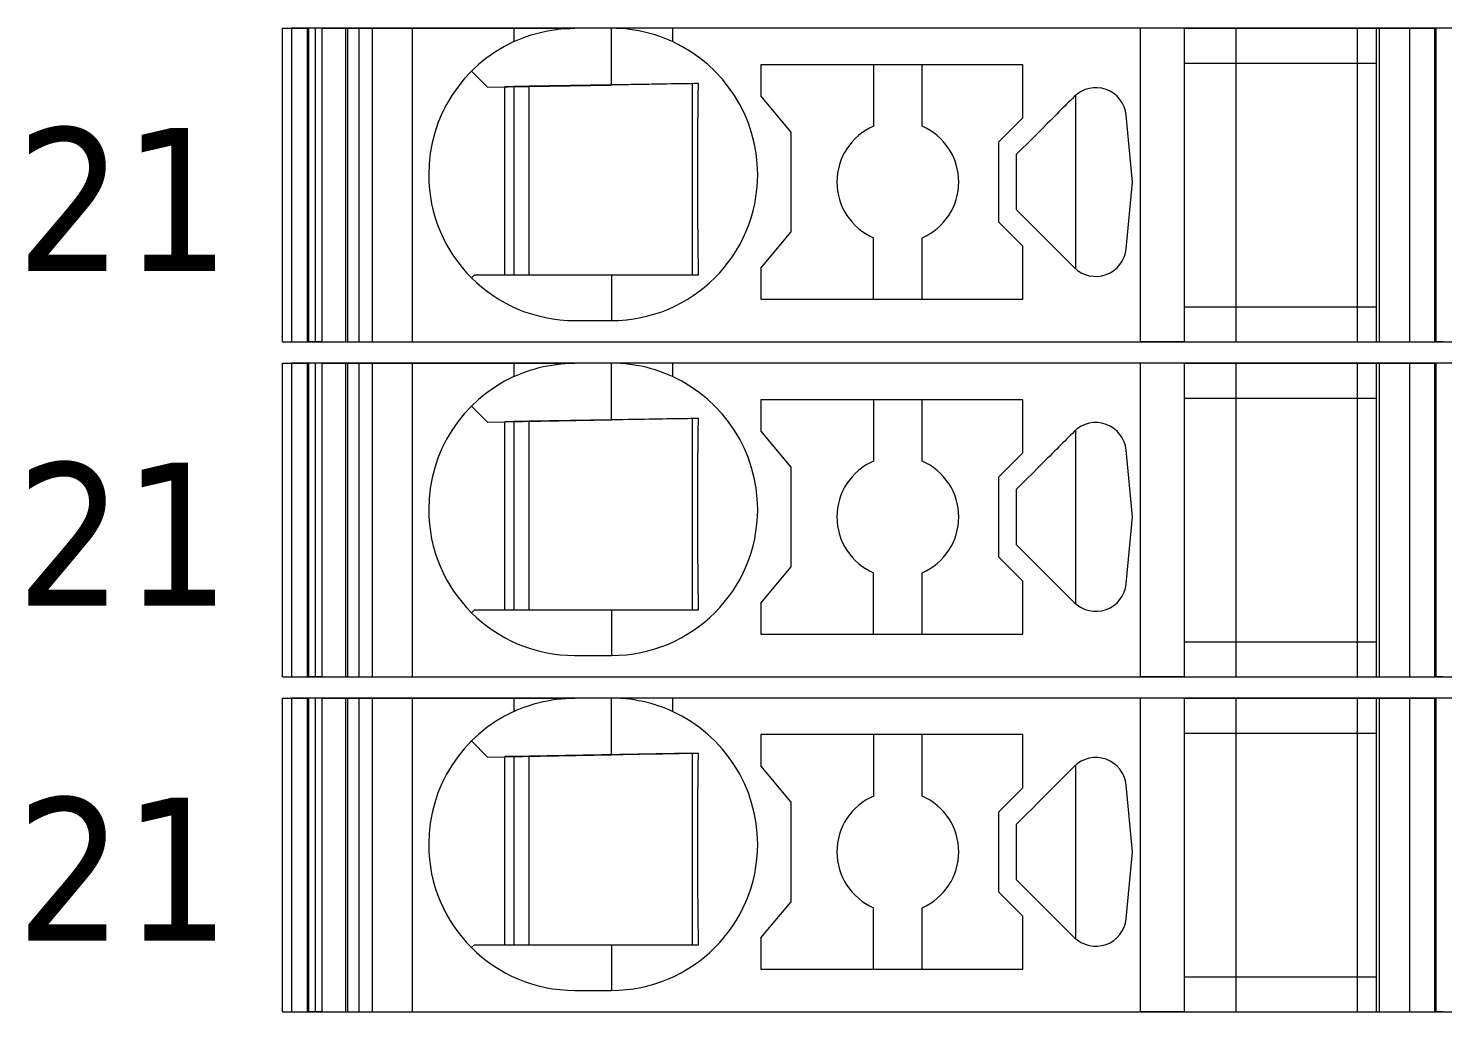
# Model space of a CAD drawing. Header units: millimetres. Extents: x 0 to 1680, y 0 to 1188.
# Drawn here: x 836.68 to 859.89, y 368.85 to 385 of the extents above; entities that cross this region are included whole.
import ezdxf
from ezdxf.enums import TextEntityAlignment as Align

# ---------------------------------------------------------------- set-up
doc = ezdxf.new("R2010")
doc.units = ezdxf.units.MM
for name, color, linetype, lineweight in [('EPLAN309', 5, 'Continuous', 5), ('EPLAN493', 5, 'Continuous', 5), ('MAIN-1', 7, 'Continuous', 5), ('MAIN-2', 7, 'Continuous', 5)]:
    doc.layers.add(name, color=color, linetype=linetype, lineweight=lineweight)
doc.styles.add('Tahoma', font='')
doc.styles.get('Tahoma').set_extended_font_data('Tahoma')

# ---------------------------------------------------------------- blocks, each defined once
blk = doc.blocks.new('EPLSYM_LibrarySPECIAL_Symbol12_Variant0_Placement8_3')
at = {"layer": 'EPLAN309', "lineweight": 13, "ltscale": 16}
blk.add_lwpolyline([(0, -5.15), (68.15, -5.15), (68.15, 0), (0, 0)], close=True, dxfattribs=at)
at = {"layer": 'EPLAN493', "color": 5, "style": 'Tahoma'}
blk.add_attdef('17_20450', text='', height=2.3478, dxfattribs=at).set_placement((0, -21.83478), align=Align.MIDDLE_RIGHT)
blk = doc.blocks.new('EPLSYM_LibrarySPECIAL_Symbol12_Variant0_Placement8_4')
at = {"layer": 'EPLAN309', "lineweight": 13, "ltscale": 16}
blk.add_lwpolyline([(0, -5.15), (68.15, -5.15), (68.15, 0), (0, 0)], close=True, dxfattribs=at)
at = {"layer": 'EPLAN493', "color": 5, "style": 'Tahoma'}
blk.add_attdef('17_20450', text='', height=2.3478, dxfattribs=at).set_placement((0, -21.83478), align=Align.MIDDLE_RIGHT)
blk = doc.blocks.new('EPLSYM_LibrarySPECIAL_Symbol12_Variant0_Placement8_5')
at = {"layer": 'EPLAN309', "lineweight": 13, "ltscale": 16}
blk.add_lwpolyline([(0, -5.15), (68.15, -5.15), (68.15, 0), (0, 0)], close=True, dxfattribs=at)
at = {"layer": 'EPLAN493', "color": 5, "style": 'Tahoma'}
blk.add_attdef('17_20450', text='', height=2.3478, dxfattribs=at).set_placement((0, -21.83478), align=Align.MIDDLE_RIGHT)

msp = doc.modelspace()

# ---------------------------------------------------------------- linework, layer by layer
at = {"layer": 'MAIN-1'}
for p, q in [((840.85, 385), (841.284, 385)), ((840.85, 379.85), (840.85, 385)), ((841.393, 385), (841.284, 385)), ((841.284, 379.85), (841.284, 385)), ((841.501, 385), (841.393, 385)), ((841.393, 379.85), (841.393, 385)), ((841.501, 385), (844.65, 385)), ((841.501, 379.85), (841.501, 385)), ((844.65, 385), (845.65, 385)), ((844.65, 385), (844.65, 384.782)), ((844.933, 384.89), (844.997, 384.909)), ((844.997, 384.909), (845.063, 384.927)), ((845.063, 384.927), (845.131, 384.943)), ((845.131, 384.943), (845.201, 384.958)), ((845.201, 384.958), (845.272, 384.97)), ((845.272, 384.97), (845.346, 384.981)), ((845.346, 384.981), (845.421, 384.989)), ((845.421, 384.989), (845.497, 384.995)), ((845.497, 384.995), (845.573, 384.999)), ((845.573, 384.999), (845.65, 385)), ((846.25, 385), (845.65, 385)), ((846.327, 384.999), (846.25, 385)), ((847.25, 385), (846.25, 385)), ((846.25, 384.068), (846.25, 385)), ((846.403, 384.995), (846.327, 384.999)), ((846.479, 384.989), (846.403, 384.995)), ((846.554, 384.981), (846.479, 384.989)), ((846.628, 384.97), (846.554, 384.981)), ((846.699, 384.958), (846.628, 384.97)), ((846.769, 384.943), (846.699, 384.958)), ((846.837, 384.927), (846.769, 384.943)), ((846.903, 384.909), (846.837, 384.927)), ((846.967, 384.89), (846.903, 384.909)), ((854.932, 385), (847.25, 385)), ((847.25, 385), (847.25, 384.782)), ((855.65, 385), (854.932, 385)), ((854.932, 379.85), (854.932, 385)), ((855.65, 385), (858.8, 385)), ((855.65, 385), (855.65, 379.85)), ((858.8, 385), (859.35, 385)), ((858.8, 385), (858.8, 379.85)), ((859.35, 385), (859.784, 385)), ((859.35, 385), (859.35, 379.85)), ((859.893, 385), (859.784, 385)), ((859.784, 379.85), (859.784, 385)), ((844.65, 384.782), (844.702, 384.805)), ((844.702, 384.805), (844.756, 384.827)), ((844.756, 384.827), (844.813, 384.849)), ((844.813, 384.849), (844.872, 384.87)), ((844.872, 384.87), (844.933, 384.89)), ((847.028, 384.87), (846.967, 384.89)), ((847.087, 384.849), (847.028, 384.87)), ((847.144, 384.827), (847.087, 384.849)), ((847.198, 384.805), (847.144, 384.827)), ((847.25, 384.782), (847.198, 384.805)), ((843.953, 384.297), (844.217, 384.033)), ((848.7, 384.4), (848.7, 383.889)), ((853, 384.4), (848.7, 384.4)), ((850.55, 384.4), (850.55, 383.392)), ((851.35, 383.392), (851.35, 384.4)), ((853, 383.529), (853, 384.4)), ((855.65, 384.425), (858.8, 384.425)), ((844.217, 384.033), (846.25, 384.068)), ((844.5, 380.95), (844.5, 384.038)), ((844.65, 384.04), (844.65, 380.95)), ((844.9, 380.95), (844.9, 384.045)), ((846.345, 384.07), (846.25, 384.068)), ((846.438, 384.071), (846.345, 384.07)), ((846.53, 384.073), (846.438, 384.071)), ((846.618, 384.075), (846.53, 384.073)), ((846.703, 384.076), (846.618, 384.075)), ((846.786, 384.077), (846.703, 384.076)), ((846.865, 384.079), (846.786, 384.077)), ((846.943, 384.08), (846.865, 384.079)), ((847.017, 384.081), (846.943, 384.08)), ((847.09, 384.082), (847.017, 384.081)), ((847.16, 384.084), (847.09, 384.082)), ((847.229, 384.085), (847.16, 384.084)), ((847.297, 384.086), (847.229, 384.085)), ((847.363, 384.087), (847.297, 384.086)), ((847.428, 384.088), (847.363, 384.087)), ((847.491, 384.089), (847.428, 384.088)), ((847.554, 384.09), (847.491, 384.089)), ((847.615, 384.091), (847.554, 384.09)), ((847.579, 380.95), (847.579, 384.091)), ((847.676, 384.092), (847.615, 384.091)), ((847.675, 383.95), (847.676, 384.022)), ((847.676, 384.022), (847.676, 384.092)), ((847.673, 383.803), (847.674, 383.877)), ((847.673, 383.727), (847.673, 383.803)), ((847.674, 383.877), (847.675, 383.95)), ((849.2, 383.293), (848.7, 383.889)), ((853.721, 383.753), (853.69, 383.722)), ((853.752, 383.785), (853.721, 383.753)), ((853.784, 383.816), (853.752, 383.785)), ((853.815, 383.847), (853.784, 383.816)), ((853.846, 383.879), (853.815, 383.847)), ((853.867, 383.898), (853.867, 381.052)), ((847.67, 383.488), (847.671, 383.57)), ((847.671, 383.57), (847.672, 383.649)), ((847.672, 383.649), (847.673, 383.727)), ((852.6, 383.129), (853, 383.529)), ((853.483, 383.515), (853.443, 383.475)), ((853.521, 383.553), (853.483, 383.515)), ((853.558, 383.59), (853.521, 383.553)), ((853.594, 383.626), (853.558, 383.59)), ((853.627, 383.659), (853.594, 383.626)), ((853.658, 383.691), (853.627, 383.659)), ((853.69, 383.722), (853.658, 383.691)), ((854.802, 382.475), (854.698, 383.572)), ((847.669, 383.317), (847.67, 383.404)), ((847.669, 383.226), (847.669, 383.317)), ((847.67, 383.404), (847.67, 383.488)), ((849.2, 381.657), (849.2, 383.293)), ((853.323, 383.356), (853.242, 383.274)), ((853.402, 383.434), (853.323, 383.356)), ((853.443, 383.475), (853.402, 383.434)), ((847.668, 383.132), (847.669, 383.226)), ((847.668, 383.034), (847.668, 383.132)), ((852.6, 383.129), (852.6, 381.821)), ((853.072, 383.104), (852.986, 383.018)), ((853.158, 383.19), (853.072, 383.104)), ((853.242, 383.274), (853.158, 383.19)), ((847.667, 382.931), (847.668, 383.034)), ((847.667, 382.824), (847.667, 382.931)), ((847.667, 382.713), (847.667, 382.824)), ((852.986, 383.018), (852.9, 382.932)), ((852.9, 382.802), (852.9, 382.932)), ((847.667, 382.6), (847.667, 382.713)), ((847.667, 382.479), (847.667, 382.6)), ((852.9, 382.671), (852.9, 382.802)), ((852.9, 382.54), (852.9, 382.671)), ((847.667, 382.361), (847.667, 382.479)), ((847.667, 382.247), (847.667, 382.361)), ((852.9, 382.41), (852.9, 382.54)), ((852.9, 382.279), (852.9, 382.41)), ((854.698, 381.378), (854.802, 382.475)), ((847.668, 382.138), (847.667, 382.247)), ((847.668, 382.034), (847.668, 382.138)), ((852.9, 382.148), (852.9, 382.279)), ((852.9, 382.018), (852.9, 382.148)), ((847.669, 381.934), (847.668, 382.034)), ((847.669, 381.839), (847.669, 381.934)), ((852.9, 382.018), (853.846, 381.071)), ((847.67, 381.748), (847.669, 381.839)), ((847.671, 381.659), (847.67, 381.748)), ((847.672, 381.573), (847.671, 381.659)), ((848.7, 381.061), (849.2, 381.657)), ((853, 381.421), (852.6, 381.821)), ((847.672, 381.49), (847.672, 381.573)), ((847.673, 381.408), (847.672, 381.49)), ((850.55, 380.55), (850.55, 381.558)), ((851.35, 380.55), (851.35, 381.558)), ((853, 380.55), (853, 381.421)), ((847.674, 381.329), (847.673, 381.408)), ((847.675, 381.25), (847.674, 381.329)), ((847.676, 381.174), (847.675, 381.25)), ((847.676, 381.098), (847.676, 381.174)), ((847.677, 381.024), (847.676, 381.098)), ((847.678, 380.95), (847.677, 381.024)), ((848.7, 381.061), (848.7, 380.55)), ((844, 380.95), (843.953, 380.903)), ((844, 380.95), (846.25, 380.95)), ((846.25, 380.95), (846.342, 380.95)), ((846.25, 380.95), (846.25, 380.2)), ((846.342, 380.95), (846.433, 380.95)), ((846.433, 380.95), (846.523, 380.95)), ((846.523, 380.95), (846.61, 380.95)), ((846.61, 380.95), (846.695, 380.95)), ((846.695, 380.95), (846.778, 380.95)), ((846.778, 380.95), (846.858, 380.95)), ((846.858, 380.95), (846.936, 380.95)), ((846.936, 380.95), (847.011, 380.95)), ((847.011, 380.95), (847.085, 380.95)), ((847.085, 380.95), (847.157, 380.95)), ((847.157, 380.95), (847.226, 380.95)), ((847.226, 380.95), (847.295, 380.95)), ((847.295, 380.95), (847.361, 380.95)), ((847.361, 380.95), (847.427, 380.95)), ((847.427, 380.95), (847.491, 380.95)), ((847.491, 380.95), (847.555, 380.95)), ((847.555, 380.95), (847.617, 380.95)), ((847.617, 380.95), (847.678, 380.95)), ((848.7, 380.55), (853, 380.55)), ((855.65, 380.425), (858.8, 380.425)), ((845.65, 380.2), (846.25, 380.2)), ((840.85, 379.85), (841.284, 379.85)), ((841.393, 379.85), (841.284, 379.85)), ((841.501, 379.85), (841.393, 379.85)), ((841.501, 379.85), (854.932, 379.85)), ((855.65, 379.85), (854.932, 379.85)), ((855.65, 379.85), (858.8, 379.85)), ((858.8, 379.85), (859.35, 379.85)), ((859.35, 379.85), (859.784, 379.85)), ((859.893, 379.85), (859.784, 379.85)), ((840.85, 379.5), (841.284, 379.5)), ((840.85, 374.35), (840.85, 379.5)), ((841.393, 379.5), (841.284, 379.5)), ((841.284, 374.35), (841.284, 379.5)), ((841.501, 379.5), (841.393, 379.5)), ((841.393, 374.35), (841.393, 379.5)), ((841.501, 379.5), (844.65, 379.5)), ((841.501, 374.35), (841.501, 379.5)), ((844.65, 379.5), (845.65, 379.5)), ((844.65, 379.5), (844.65, 379.282)), ((844.756, 379.327), (844.813, 379.349)), ((844.813, 379.349), (844.872, 379.37)), ((844.872, 379.37), (844.933, 379.39)), ((844.933, 379.39), (844.997, 379.409)), ((844.997, 379.409), (845.063, 379.427)), ((845.063, 379.427), (845.131, 379.443)), ((845.131, 379.443), (845.201, 379.458)), ((845.201, 379.458), (845.272, 379.47)), ((845.272, 379.47), (845.346, 379.481)), ((845.346, 379.481), (845.421, 379.489)), ((845.421, 379.489), (845.497, 379.495)), ((845.497, 379.495), (845.573, 379.499)), ((845.573, 379.499), (845.65, 379.5)), ((846.25, 379.5), (845.65, 379.5)), ((846.327, 379.499), (846.25, 379.5)), ((847.25, 379.5), (846.25, 379.5)), ((846.25, 378.568), (846.25, 379.5)), ((846.403, 379.495), (846.327, 379.499)), ((846.479, 379.489), (846.403, 379.495)), ((846.554, 379.481), (846.479, 379.489)), ((846.628, 379.47), (846.554, 379.481)), ((846.699, 379.458), (846.628, 379.47)), ((846.769, 379.443), (846.699, 379.458)), ((846.837, 379.427), (846.769, 379.443)), ((846.903, 379.409), (846.837, 379.427)), ((846.967, 379.39), (846.903, 379.409)), ((847.028, 379.37), (846.967, 379.39)), ((847.087, 379.349), (847.028, 379.37)), ((847.144, 379.327), (847.087, 379.349)), ((854.932, 379.5), (847.25, 379.5)), ((847.25, 379.5), (847.25, 379.282)), ((855.65, 379.5), (854.932, 379.5)), ((854.932, 374.35), (854.932, 379.5)), ((855.65, 379.5), (858.8, 379.5)), ((855.65, 379.5), (855.65, 374.35)), ((858.8, 379.5), (859.35, 379.5)), ((858.8, 379.5), (858.8, 374.35)), ((859.35, 379.5), (859.784, 379.5)), ((859.35, 379.5), (859.35, 374.35)), ((859.893, 379.5), (859.784, 379.5)), ((859.784, 374.35), (859.784, 379.5)), ((844.65, 379.282), (844.702, 379.305)), ((844.702, 379.305), (844.756, 379.327)), ((847.198, 379.305), (847.144, 379.327)), ((847.25, 379.282), (847.198, 379.305)), ((848.7, 378.9), (848.7, 378.389)), ((853, 378.9), (848.7, 378.9)), ((850.55, 378.9), (850.55, 377.892)), ((851.35, 377.892), (851.35, 378.9)), ((853, 378.029), (853, 378.9)), ((855.65, 378.925), (858.8, 378.925)), ((843.953, 378.797), (844.217, 378.533)), ((844.217, 378.533), (846.25, 378.568)), ((844.5, 375.45), (844.5, 378.538)), ((844.65, 378.54), (844.65, 375.45)), ((844.9, 375.45), (844.9, 378.545)), ((846.345, 378.57), (846.25, 378.568)), ((846.438, 378.571), (846.345, 378.57)), ((846.53, 378.573), (846.438, 378.571)), ((846.618, 378.575), (846.53, 378.573)), ((846.703, 378.576), (846.618, 378.575)), ((846.786, 378.577), (846.703, 378.576)), ((846.865, 378.579), (846.786, 378.577)), ((846.943, 378.58), (846.865, 378.579)), ((847.017, 378.581), (846.943, 378.58)), ((847.09, 378.582), (847.017, 378.581)), ((847.16, 378.584), (847.09, 378.582)), ((847.229, 378.585), (847.16, 378.584)), ((847.297, 378.586), (847.229, 378.585)), ((847.363, 378.587), (847.297, 378.586)), ((847.428, 378.588), (847.363, 378.587)), ((847.491, 378.589), (847.428, 378.588)), ((847.554, 378.59), (847.491, 378.589)), ((847.615, 378.591), (847.554, 378.59)), ((847.579, 375.45), (847.579, 378.591)), ((847.676, 378.592), (847.615, 378.591)), ((847.674, 378.377), (847.675, 378.45)), ((847.675, 378.45), (847.676, 378.522)), ((847.676, 378.522), (847.676, 378.592)), ((847.672, 378.149), (847.673, 378.227)), ((847.673, 378.303), (847.674, 378.377)), ((847.673, 378.227), (847.673, 378.303)), ((849.2, 377.793), (848.7, 378.389)), ((853.658, 378.191), (853.627, 378.159)), ((853.69, 378.222), (853.658, 378.191)), ((853.721, 378.253), (853.69, 378.222)), ((853.752, 378.285), (853.721, 378.253)), ((853.784, 378.316), (853.752, 378.285)), ((853.815, 378.347), (853.784, 378.316)), ((853.846, 378.379), (853.815, 378.347)), ((853.867, 378.398), (853.867, 375.552)), ((847.67, 377.988), (847.671, 378.07)), ((847.67, 377.904), (847.67, 377.988)), ((847.671, 378.07), (847.672, 378.149)), ((852.6, 377.629), (853, 378.029)), ((853.443, 377.975), (853.402, 377.934)), ((853.483, 378.015), (853.443, 377.975)), ((853.521, 378.053), (853.483, 378.015)), ((853.558, 378.09), (853.521, 378.053)), ((853.594, 378.126), (853.558, 378.09)), ((853.627, 378.159), (853.594, 378.126)), ((854.802, 376.975), (854.698, 378.072)), ((847.668, 377.632), (847.669, 377.726)), ((847.669, 377.817), (847.67, 377.904)), ((847.669, 377.726), (847.669, 377.817)), ((849.2, 376.157), (849.2, 377.793)), ((853.242, 377.774), (853.158, 377.69)), ((853.323, 377.856), (853.242, 377.774)), ((853.402, 377.934), (853.323, 377.856)), ((847.667, 377.431), (847.668, 377.534)), ((847.668, 377.534), (847.668, 377.632)), ((852.6, 377.629), (852.6, 376.321)), ((852.986, 377.518), (852.9, 377.432)), ((853.072, 377.604), (852.986, 377.518)), ((853.158, 377.69), (853.072, 377.604)), ((847.667, 377.324), (847.667, 377.431)), ((847.667, 377.213), (847.667, 377.324)), ((852.9, 377.302), (852.9, 377.432)), ((852.9, 377.171), (852.9, 377.302)), ((847.667, 377.1), (847.667, 377.213)), ((847.667, 376.979), (847.667, 377.1)), ((852.9, 377.04), (852.9, 377.171)), ((852.9, 376.91), (852.9, 377.04)), ((847.667, 376.861), (847.667, 376.979)), ((847.667, 376.747), (847.667, 376.861)), ((852.9, 376.779), (852.9, 376.91)), ((852.9, 376.648), (852.9, 376.779)), ((854.698, 375.878), (854.802, 376.975)), ((847.668, 376.638), (847.667, 376.747)), ((847.668, 376.534), (847.668, 376.638)), ((852.9, 376.518), (852.9, 376.648)), ((847.669, 376.434), (847.668, 376.534)), ((847.669, 376.339), (847.669, 376.434)), ((847.67, 376.248), (847.669, 376.339)), ((853, 375.921), (852.6, 376.321)), ((852.9, 376.518), (853.846, 375.571)), ((847.671, 376.159), (847.67, 376.248)), ((847.672, 376.073), (847.671, 376.159)), ((848.7, 375.561), (849.2, 376.157)), ((847.672, 375.99), (847.672, 376.073)), ((847.673, 375.908), (847.672, 375.99)), ((847.674, 375.829), (847.673, 375.908)), ((850.55, 375.05), (850.55, 376.058)), ((851.35, 375.05), (851.35, 376.058)), ((853, 375.05), (853, 375.921)), ((847.675, 375.75), (847.674, 375.829)), ((847.676, 375.674), (847.675, 375.75)), ((847.676, 375.598), (847.676, 375.674)), ((844, 375.45), (843.953, 375.403)), ((844, 375.45), (846.25, 375.45)), ((846.25, 375.45), (846.342, 375.45)), ((846.25, 375.45), (846.25, 374.7)), ((846.342, 375.45), (846.433, 375.45)), ((846.433, 375.45), (846.523, 375.45)), ((846.523, 375.45), (846.61, 375.45)), ((846.61, 375.45), (846.695, 375.45)), ((846.695, 375.45), (846.778, 375.45)), ((846.778, 375.45), (846.858, 375.45)), ((846.858, 375.45), (846.936, 375.45)), ((846.936, 375.45), (847.011, 375.45)), ((847.011, 375.45), (847.085, 375.45)), ((847.085, 375.45), (847.157, 375.45)), ((847.157, 375.45), (847.226, 375.45)), ((847.226, 375.45), (847.295, 375.45)), ((847.295, 375.45), (847.361, 375.45)), ((847.361, 375.45), (847.427, 375.45)), ((847.427, 375.45), (847.491, 375.45)), ((847.491, 375.45), (847.555, 375.45)), ((847.555, 375.45), (847.617, 375.45)), ((847.617, 375.45), (847.678, 375.45)), ((847.677, 375.524), (847.676, 375.598)), ((847.678, 375.45), (847.677, 375.524)), ((848.7, 375.561), (848.7, 375.05)), ((848.7, 375.05), (853, 375.05)), ((855.65, 374.925), (858.8, 374.925)), ((845.65, 374.7), (846.25, 374.7)), ((840.85, 374.35), (841.284, 374.35)), ((841.393, 374.35), (841.284, 374.35)), ((841.501, 374.35), (841.393, 374.35)), ((841.501, 374.35), (854.932, 374.35)), ((855.65, 374.35), (854.932, 374.35)), ((855.65, 374.35), (858.8, 374.35)), ((858.8, 374.35), (859.35, 374.35)), ((859.35, 374.35), (859.784, 374.35)), ((859.893, 374.35), (859.784, 374.35)), ((840.85, 374), (841.284, 374)), ((840.85, 368.85), (840.85, 374)), ((841.393, 374), (841.284, 374)), ((841.284, 368.85), (841.284, 374)), ((841.501, 374), (841.393, 374)), ((841.393, 368.85), (841.393, 374)), ((841.501, 374), (844.65, 374)), ((841.501, 368.85), (841.501, 374)), ((844.65, 374), (845.65, 374)), ((844.65, 374), (844.65, 373.782)), ((845.421, 373.989), (845.497, 373.995)), ((845.497, 373.995), (845.573, 373.999)), ((845.573, 373.999), (845.65, 374)), ((846.25, 374), (845.65, 374)), ((846.327, 373.999), (846.25, 374)), ((847.25, 374), (846.25, 374)), ((846.25, 373.068), (846.25, 374)), ((846.403, 373.995), (846.327, 373.999)), ((846.479, 373.989), (846.403, 373.995)), ((854.932, 374), (847.25, 374)), ((847.25, 374), (847.25, 373.782)), ((855.65, 374), (854.932, 374)), ((854.932, 368.85), (854.932, 374)), ((855.65, 374), (858.8, 374)), ((855.65, 374), (855.65, 368.85)), ((858.8, 374), (859.35, 374)), ((858.8, 374), (858.8, 368.85)), ((859.35, 374), (859.784, 374)), ((859.35, 374), (859.35, 368.85)), ((859.893, 374), (859.784, 374)), ((859.784, 368.85), (859.784, 374)), ((844.65, 373.782), (844.702, 373.805)), ((844.702, 373.805), (844.756, 373.827)), ((844.756, 373.827), (844.813, 373.849)), ((844.813, 373.849), (844.872, 373.87)), ((844.872, 373.87), (844.933, 373.89)), ((844.933, 373.89), (844.997, 373.909)), ((844.997, 373.909), (845.063, 373.927)), ((845.063, 373.927), (845.131, 373.943)), ((845.131, 373.943), (845.201, 373.958)), ((845.201, 373.958), (845.272, 373.97)), ((845.272, 373.97), (845.346, 373.981)), ((845.346, 373.981), (845.421, 373.989)), ((846.554, 373.981), (846.479, 373.989)), ((846.628, 373.97), (846.554, 373.981)), ((846.699, 373.958), (846.628, 373.97)), ((846.769, 373.943), (846.699, 373.958)), ((846.837, 373.927), (846.769, 373.943)), ((846.903, 373.909), (846.837, 373.927)), ((846.967, 373.89), (846.903, 373.909)), ((847.028, 373.87), (846.967, 373.89)), ((847.087, 373.849), (847.028, 373.87)), ((847.144, 373.827), (847.087, 373.849)), ((847.198, 373.805), (847.144, 373.827)), ((847.25, 373.782), (847.198, 373.805)), ((843.953, 373.297), (844.217, 373.033)), ((848.7, 373.4), (848.7, 372.889)), ((853, 373.4), (848.7, 373.4)), ((850.55, 373.4), (850.55, 372.392)), ((851.35, 372.392), (851.35, 373.4)), ((853, 372.529), (853, 373.4)), ((855.65, 373.425), (858.8, 373.425)), ((844.217, 373.033), (846.25, 373.068)), ((846.345, 373.07), (846.25, 373.068)), ((846.438, 373.071), (846.345, 373.07)), ((846.53, 373.073), (846.438, 373.071)), ((846.618, 373.075), (846.53, 373.073)), ((846.703, 373.076), (846.618, 373.075)), ((846.786, 373.077), (846.703, 373.076)), ((846.865, 373.079), (846.786, 373.077)), ((846.943, 373.08), (846.865, 373.079)), ((847.017, 373.081), (846.943, 373.08)), ((847.09, 373.082), (847.017, 373.081)), ((847.16, 373.084), (847.09, 373.082)), ((847.229, 373.085), (847.16, 373.084)), ((847.297, 373.086), (847.229, 373.085)), ((847.363, 373.087), (847.297, 373.086)), ((847.428, 373.088), (847.363, 373.087)), ((847.491, 373.089), (847.428, 373.088)), ((847.554, 373.09), (847.491, 373.089)), ((847.615, 373.091), (847.554, 373.09)), ((847.579, 369.95), (847.579, 373.091)), ((847.676, 373.092), (847.615, 373.091)), ((847.676, 373.022), (847.676, 373.092)), ((844.5, 369.95), (844.5, 373.038)), ((844.65, 373.04), (844.65, 369.95)), ((844.9, 369.95), (844.9, 373.045)), ((847.673, 372.803), (847.674, 372.877)), ((847.674, 372.877), (847.675, 372.95)), ((847.675, 372.95), (847.676, 373.022)), ((849.2, 372.293), (848.7, 372.889)), ((853.815, 372.847), (853.784, 372.816)), ((853.846, 372.879), (853.815, 372.847)), ((853.867, 372.898), (853.867, 370.052)), ((847.671, 372.57), (847.672, 372.649)), ((847.672, 372.649), (847.673, 372.727)), ((847.673, 372.727), (847.673, 372.803)), ((853.594, 372.626), (853.558, 372.59)), ((853.627, 372.659), (853.594, 372.626)), ((853.658, 372.691), (853.627, 372.659)), ((853.69, 372.722), (853.658, 372.691)), ((853.721, 372.753), (853.69, 372.722)), ((853.752, 372.785), (853.721, 372.753)), ((853.784, 372.816), (853.752, 372.785)), ((847.669, 372.317), (847.67, 372.404)), ((847.67, 372.488), (847.671, 372.57)), ((847.67, 372.404), (847.67, 372.488)), ((852.6, 372.129), (853, 372.529)), ((853.402, 372.434), (853.323, 372.356)), ((853.443, 372.475), (853.402, 372.434)), ((853.483, 372.515), (853.443, 372.475)), ((853.521, 372.553), (853.483, 372.515)), ((853.558, 372.59), (853.521, 372.553)), ((854.802, 371.475), (854.698, 372.572)), ((847.668, 372.132), (847.669, 372.226)), ((847.669, 372.226), (847.669, 372.317)), ((849.2, 370.657), (849.2, 372.293)), ((853.158, 372.19), (853.072, 372.104)), ((853.242, 372.274), (853.158, 372.19)), ((853.323, 372.356), (853.242, 372.274)), ((847.667, 371.931), (847.668, 372.034)), ((847.667, 371.824), (847.667, 371.931)), ((847.668, 372.034), (847.668, 372.132)), ((852.6, 372.129), (852.6, 370.821)), ((852.986, 372.018), (852.9, 371.932)), ((852.9, 371.802), (852.9, 371.932)), ((853.072, 372.104), (852.986, 372.018)), ((847.667, 371.713), (847.667, 371.824)), ((847.667, 371.6), (847.667, 371.713)), ((852.9, 371.671), (852.9, 371.802)), ((852.9, 371.54), (852.9, 371.671)), ((847.667, 371.479), (847.667, 371.6)), ((847.667, 371.361), (847.667, 371.479)), ((852.9, 371.41), (852.9, 371.54)), ((854.698, 370.378), (854.802, 371.475)), ((847.667, 371.247), (847.667, 371.361)), ((847.668, 371.138), (847.667, 371.247)), ((852.9, 371.279), (852.9, 371.41)), ((852.9, 371.148), (852.9, 371.279)), ((847.668, 371.034), (847.668, 371.138)), ((847.669, 370.934), (847.668, 371.034)), ((852.9, 371.018), (852.9, 371.148)), ((852.9, 371.018), (853.846, 370.071)), ((847.669, 370.839), (847.669, 370.934)), ((847.67, 370.748), (847.669, 370.839)), ((847.671, 370.659), (847.67, 370.748)), ((853, 370.421), (852.6, 370.821)), ((847.672, 370.573), (847.671, 370.659)), ((847.672, 370.49), (847.672, 370.573)), ((848.7, 370.061), (849.2, 370.657)), ((850.55, 369.55), (850.55, 370.558)), ((851.35, 369.55), (851.35, 370.558)), ((847.673, 370.408), (847.672, 370.49)), ((847.674, 370.329), (847.673, 370.408)), ((847.675, 370.25), (847.674, 370.329)), ((853, 369.55), (853, 370.421)), ((847.676, 370.174), (847.675, 370.25)), ((847.676, 370.098), (847.676, 370.174)), ((847.677, 370.024), (847.676, 370.098)), ((848.7, 370.061), (848.7, 369.55)), ((844, 369.95), (843.953, 369.903)), ((844, 369.95), (846.25, 369.95)), ((846.25, 369.95), (846.342, 369.95)), ((846.25, 369.95), (846.25, 369.2)), ((846.342, 369.95), (846.433, 369.95)), ((846.433, 369.95), (846.523, 369.95)), ((846.523, 369.95), (846.61, 369.95)), ((846.61, 369.95), (846.695, 369.95)), ((846.695, 369.95), (846.778, 369.95)), ((846.778, 369.95), (846.858, 369.95)), ((846.858, 369.95), (846.936, 369.95)), ((846.936, 369.95), (847.011, 369.95)), ((847.011, 369.95), (847.085, 369.95)), ((847.085, 369.95), (847.157, 369.95)), ((847.157, 369.95), (847.226, 369.95)), ((847.226, 369.95), (847.295, 369.95)), ((847.295, 369.95), (847.361, 369.95)), ((847.361, 369.95), (847.427, 369.95)), ((847.427, 369.95), (847.491, 369.95)), ((847.491, 369.95), (847.555, 369.95)), ((847.555, 369.95), (847.617, 369.95)), ((847.617, 369.95), (847.678, 369.95)), ((847.678, 369.95), (847.677, 370.024)), ((848.7, 369.55), (853, 369.55)), ((855.65, 369.425), (858.8, 369.425)), ((845.65, 369.2), (846.25, 369.2)), ((840.85, 368.85), (841.284, 368.85)), ((841.393, 368.85), (841.284, 368.85)), ((841.501, 368.85), (841.393, 368.85)), ((841.501, 368.85), (854.932, 368.85)), ((855.65, 368.85), (854.932, 368.85)), ((855.65, 368.85), (858.8, 368.85)), ((858.8, 368.85), (859.35, 368.85)), ((859.35, 368.85), (859.784, 368.85)), ((859.893, 368.85), (859.784, 368.85))]:
    msp.add_line(p, q, dxfattribs=at)
for centre, radius, start, end in [((845.65, 382.6), 2.4, 114.6244, 180), ((846.25, 382.6), 2.4, 0, 65.3756), ((854.2, 383.525), 0.5, 5.4404, 135), ((850.95, 382.475), 1, 113.5782, 180), ((850.95, 382.475), 1, 0, 66.4218), ((845.65, 382.6), 2.4, 180, 270), ((846.25, 382.6), 2.4, 270, 0), ((850.95, 382.475), 1, 180, 246.4218), ((850.95, 382.475), 1, 293.5782, 0), ((854.2, 381.425), 0.5, 225, 354.5596), ((845.65, 377.1), 2.4, 114.6244, 180), ((846.25, 377.1), 2.4, 0, 65.3756), ((854.2, 378.025), 0.5, 5.4404, 135), ((850.95, 376.975), 1, 113.5782, 180), ((850.95, 376.975), 1, 0, 66.4218), ((845.65, 377.1), 2.4, 180, 270), ((846.25, 377.1), 2.4, 270, 0), ((850.95, 376.975), 1, 180, 246.4218), ((850.95, 376.975), 1, 293.5782, 0), ((854.2, 375.925), 0.5, 225, 354.5596), ((845.65, 371.6), 2.4, 114.6244, 180), ((846.25, 371.6), 2.4, 0, 65.3756), ((854.2, 372.525), 0.5, 5.4404, 135), ((850.95, 371.475), 1, 113.5782, 180), ((850.95, 371.475), 1, 0, 66.4218), ((845.65, 371.6), 2.4, 180, 270), ((846.25, 371.6), 2.4, 270, 0), ((850.95, 371.475), 1, 180, 246.4218), ((850.95, 371.475), 1, 293.5782, 0), ((854.2, 370.425), 0.5, 225, 354.5596)]:
    msp.add_arc(centre, radius, start, end, dxfattribs=at)
at = {"layer": 'MAIN-2'}
for p, q in [((841.256, 385), (841.256, 379.85)), ((841.889, 379.85), (841.889, 385)), ((841.917, 385), (841.917, 379.85)), ((842.102, 385), (842.102, 379.85)), ((842.32, 385), (842.32, 379.85)), ((842.981, 385), (842.981, 379.85)), ((856.506, 379.85), (856.506, 385)), ((858.491, 385), (858.491, 379.85)), ((858.85, 385), (858.85, 379.85)), ((859.756, 385), (859.756, 379.85)), ((844.217, 384.033), (844.5, 384.038)), ((844.65, 384.042), (844.5, 384.039)), ((844.5, 384.039), (844.5, 384.038)), ((844.5, 384.038), (844.5, 384.038)), ((844.9, 384.048), (844.65, 384.043)), ((844.65, 384.042), (844.65, 384.043)), ((844.65, 384.042), (844.65, 384.04)), ((844.9, 384.053), (847.579, 384.1)), ((844.9, 384.048), (844.9, 384.053)), ((844.9, 384.045), (844.9, 384.048)), ((847.579, 384.1), (847.676, 384.092)), ((847.579, 384.091), (847.579, 384.1)), ((844.65, 380.95), (844.65, 380.95)), ((844.9, 380.95), (844.9, 380.95)), ((841.256, 379.5), (841.256, 374.35)), ((841.889, 374.35), (841.889, 379.5)), ((841.917, 379.5), (841.917, 374.35)), ((842.102, 379.5), (842.102, 374.35)), ((842.32, 379.5), (842.32, 374.35)), ((842.981, 379.5), (842.981, 374.35)), ((856.506, 374.35), (856.506, 379.5)), ((858.491, 379.5), (858.491, 374.35)), ((858.85, 379.5), (858.85, 374.35)), ((859.756, 379.5), (859.756, 374.35)), ((844.217, 378.533), (844.5, 378.538)), ((844.65, 378.542), (844.5, 378.539)), ((844.5, 378.539), (844.5, 378.538)), ((844.5, 378.538), (844.5, 378.538)), ((844.9, 378.548), (844.65, 378.543)), ((844.65, 378.542), (844.65, 378.543)), ((844.65, 378.542), (844.65, 378.54)), ((844.9, 378.553), (847.579, 378.6)), ((844.9, 378.548), (844.9, 378.553)), ((844.9, 378.545), (844.9, 378.548)), ((847.579, 378.6), (847.676, 378.592)), ((847.579, 378.591), (847.579, 378.6)), ((844.65, 375.45), (844.65, 375.45)), ((844.9, 375.45), (844.9, 375.45)), ((841.256, 374), (841.256, 368.85)), ((841.889, 368.85), (841.889, 374)), ((841.917, 374), (841.917, 368.85)), ((842.102, 374), (842.102, 368.85)), ((842.32, 374), (842.32, 368.85)), ((842.981, 374), (842.981, 368.85)), ((856.506, 368.85), (856.506, 374)), ((858.491, 374), (858.491, 368.85)), ((858.85, 374), (858.85, 368.85)), ((859.756, 374), (859.756, 368.85)), ((844.9, 373.053), (847.579, 373.1)), ((847.579, 373.1), (847.676, 373.092)), ((847.579, 373.091), (847.579, 373.1)), ((844.217, 373.033), (844.5, 373.038)), ((844.65, 373.042), (844.5, 373.039)), ((844.5, 373.039), (844.5, 373.038)), ((844.5, 373.038), (844.5, 373.038)), ((844.9, 373.048), (844.65, 373.043)), ((844.65, 373.042), (844.65, 373.043)), ((844.65, 373.042), (844.65, 373.04)), ((844.9, 373.048), (844.9, 373.053)), ((844.9, 373.045), (844.9, 373.048)), ((844.65, 369.95), (844.65, 369.95)), ((844.9, 369.95), (844.9, 369.95))]:
    msp.add_line(p, q, dxfattribs=at)

# ---------------------------------------------------------------- block references
ref = msp.add_blockref('EPLSYM_LibrarySPECIAL_Symbol12_Variant0_Placement8_3', (841, 385))
ref.add_attrib('17_20450', '21', dxfattribs={"layer": 'EPLAN493', "color": 5, "height": 2.3478, "style": 'Tahoma'}).set_placement((840, 382.19), align=Align.MIDDLE_RIGHT)
ref = msp.add_blockref('EPLSYM_LibrarySPECIAL_Symbol12_Variant0_Placement8_4', (841, 379.5))
ref.add_attrib('17_20450', '21', dxfattribs={"layer": 'EPLAN493', "color": 5, "height": 2.3478, "style": 'Tahoma'}).set_placement((840, 376.69), align=Align.MIDDLE_RIGHT)
ref = msp.add_blockref('EPLSYM_LibrarySPECIAL_Symbol12_Variant0_Placement8_5', (841, 374))
ref.add_attrib('17_20450', '21', dxfattribs={"layer": 'EPLAN493', "color": 5, "height": 2.3478, "style": 'Tahoma'}).set_placement((840, 371.19), align=Align.MIDDLE_RIGHT)

doc.saveas('drawing.dxf')
